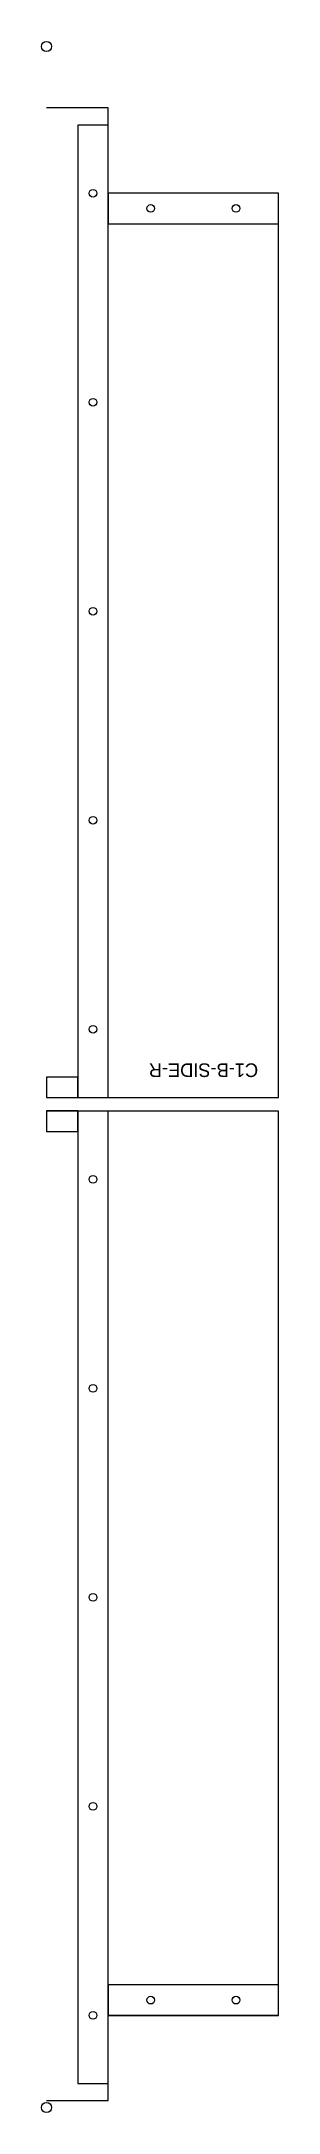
# Model space of a CAD drawing. Header units: millimetres. Extents: x -3 to 136, y 3 to 1217.
import ezdxf

# ---------------------------------------------------------------- set-up
doc = ezdxf.new("R2010")
doc.units = ezdxf.units.MM
for name, color, linetype in [('DRILL_4.5_THRU', 5, 'CONTINUOUS'), ('LABEL', 8, 'CONTINUOUS'), ('OUTLINE_OPEN', 7, 'CONTINUOUS'), ('POCKET_D6', 3, 'CONTINUOUS'), ('TILE_REG', 6, 'CONTINUOUS')]:
    doc.layers.add(name, color=color, linetype=linetype)

msp = doc.modelspace()

# ---------------------------------------------------------------- linework, layer by layer
at = {"layer": 'DRILL_4.5_THRU'}
for centre in [(27.3, 1128), (61.2, 1119.1), (111.2, 1119.1), (27.3, 1005.5), (27.3, 883), (27.3, 760.5), (27.3, 638), (27.3, 550), (27.3, 427.5), (27.3, 305), (27.3, 182.5), (27.3, 60), (61.2, 68.9), (111.2, 68.9)]:
    msp.add_circle(centre, 2.25, dxfattribs=at)
at = {"layer": 'OUTLINE_OPEN'}
for points in [[(0, 598), (136.2, 598), (136.2, 1128), (36.2, 1128), (36.2, 1178), (0, 1178)], [(0, 10), (36.2, 10), (36.2, 60), (136.2, 60), (136.2, 590), (0, 590)]]:
    msp.add_lwpolyline(points, dxfattribs=at)
at = {"layer": 'POCKET_D6'}
for points in [[(36.275, 598), (36.275, 1168), (18.325, 1168), (18.325, 598)], [(136.2, 1110.125), (136.2, 1128.075), (36.2, 1128.075), (36.2, 1110.125)], [(0, 597.925), (18.4, 597.925), (18.4, 609.975), (0, 609.975)], [(0, 578.025), (18.4, 578.025), (18.4, 590.075), (0, 590.075)], [(36.275, 20), (36.275, 590), (18.325, 590), (18.325, 20)], [(136.2, 59.925), (136.2, 77.875), (36.2, 77.875), (36.2, 59.925)]]:
    msp.add_lwpolyline(points, close=True, dxfattribs=at)
at = {"layer": 'TILE_REG'}
for centre in [(0, 1214), (0, 6)]:
    msp.add_circle(centre, 3, dxfattribs=at)

# ---------------------------------------------------------------- texts
at = {"layer": 'LABEL'}
msp.add_text('C1-B-SIDE-R', height=8, rotation=180, dxfattribs=at).set_placement((124.2, 618))

doc.saveas('drawing.dxf')
